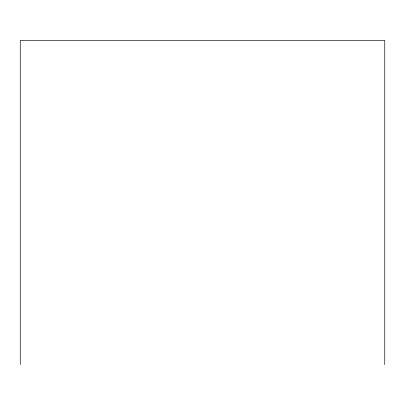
<?xml version="1.0" encoding="UTF-8"?>
<svg xmlns="http://www.w3.org/2000/svg" width="405" height="405" viewBox="0 0 405 405"><rect width="100%" height="100%" fill="white"/><g stroke="black" fill="none" stroke-linecap="round" stroke-linejoin="round"><path stroke-width="0.61" d="M384.75 364.571L384.75 40.429L20.25 40.429L20.25 364.571"/></g></svg>
